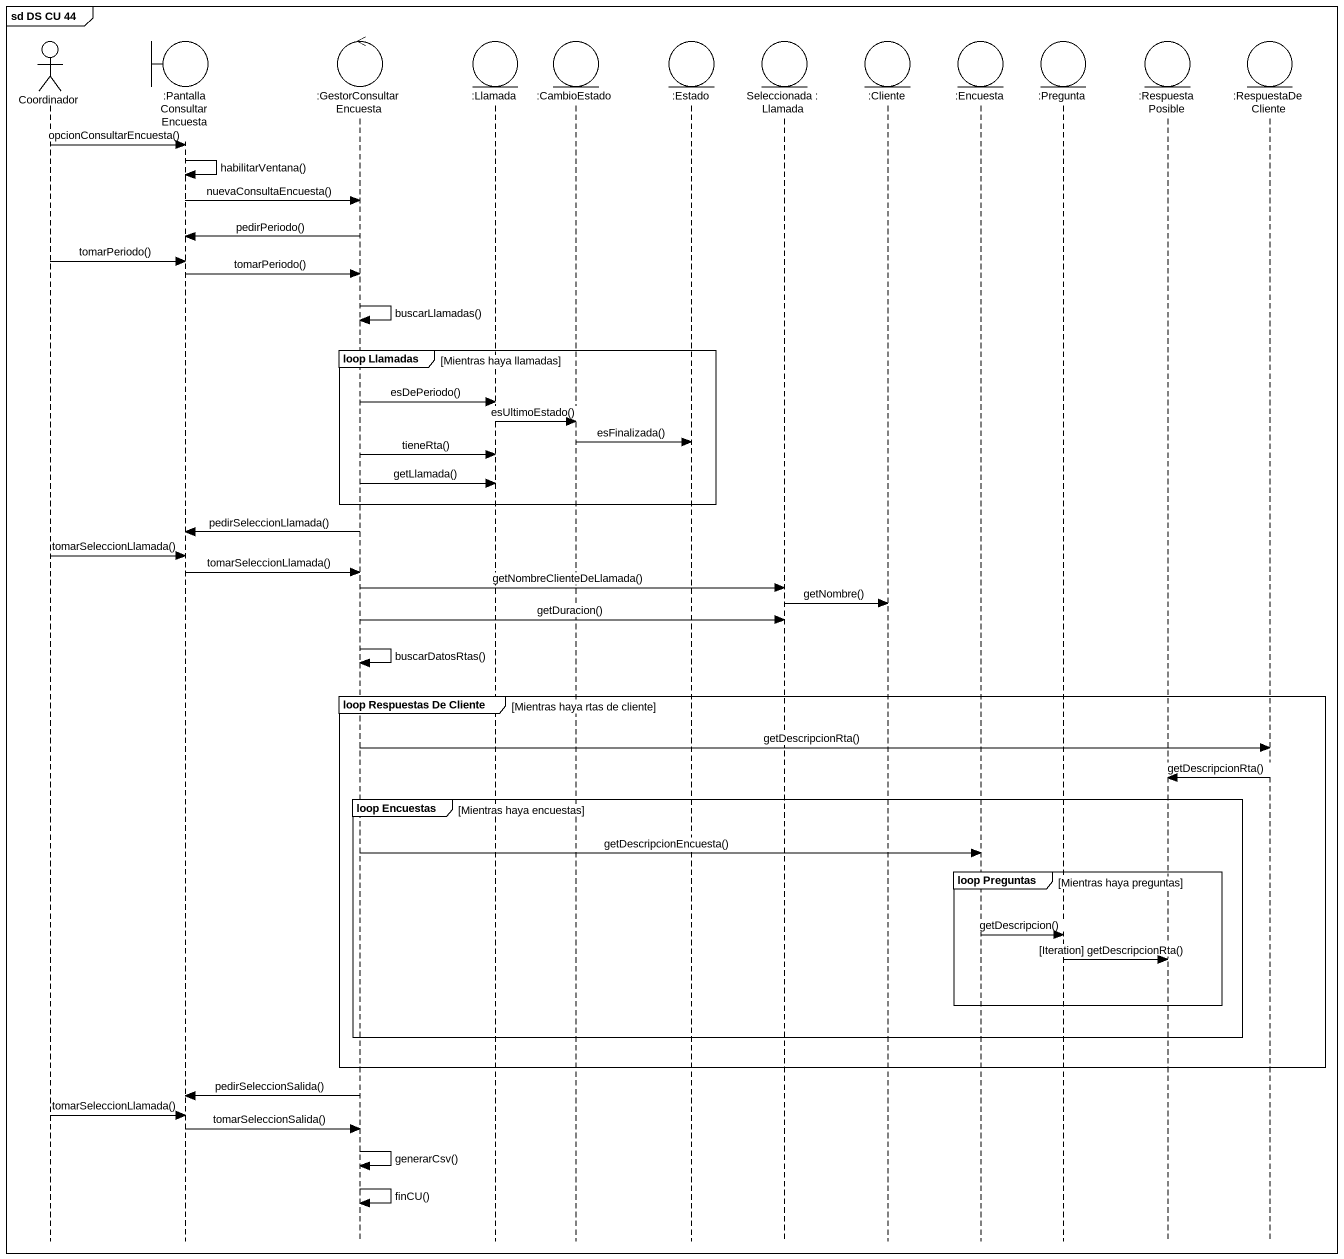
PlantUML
@startuml
mainframe sd DS CU 44
hide footbox
actor Coordinador
boundary ":PantallaConsultarEncuesta" as PantallaConsultarEncuesta
control ":GestorConsultarEncuesta" as GestorConsultarEncuesta
entity ":Llamada" as Llamada
entity ":CambioEstado" as CambioEstado
entity ":Estado" as Estado
entity "Seleccionada : Llamada" as Seleccionada
entity ":Cliente" as Cliente
entity ":Encuesta" as Encuesta
entity ":Pregunta" as Pregunta
entity ":RespuestaPosible" as RespuestaPosible
entity ":RespuestaDeCliente" as RespuestaDeCliente

Coordinador -> PantallaConsultarEncuesta : opcionConsultarEncuesta()
PantallaConsultarEncuesta -> PantallaConsultarEncuesta : habilitarVentana()
PantallaConsultarEncuesta -> GestorConsultarEncuesta : nuevaConsultaEncuesta()
GestorConsultarEncuesta -> PantallaConsultarEncuesta : pedirPeriodo()
Coordinador -> PantallaConsultarEncuesta : tomarPeriodo()
PantallaConsultarEncuesta -> GestorConsultarEncuesta : tomarPeriodo()
GestorConsultarEncuesta -> GestorConsultarEncuesta : buscarLlamadas()
group loop Llamadas [Mientras haya llamadas]
  GestorConsultarEncuesta -> Llamada : esDePeriodo()
  Llamada -> CambioEstado : esUltimoEstado()
  CambioEstado -> Estado : esFinalizada()
  GestorConsultarEncuesta -> Llamada : tieneRta()
  GestorConsultarEncuesta -> Llamada : getLlamada()
end
GestorConsultarEncuesta -> PantallaConsultarEncuesta : pedirSeleccionLlamada()
Coordinador -> PantallaConsultarEncuesta : tomarSeleccionLlamada()
PantallaConsultarEncuesta -> GestorConsultarEncuesta : tomarSeleccionLlamada()
GestorConsultarEncuesta -> Seleccionada : getNombreClienteDeLlamada()
Seleccionada -> Cliente : getNombre()
GestorConsultarEncuesta -> Seleccionada : getDuracion()
GestorConsultarEncuesta -> GestorConsultarEncuesta : buscarDatosRtas()
group loop Respuestas De Cliente [Mientras haya rtas de cliente]
  GestorConsultarEncuesta -> RespuestaDeCliente : getDescripcionRta()
  RespuestaDeCliente -> RespuestaPosible : getDescripcionRta()
  group loop Encuestas [Mientras haya encuestas]
    GestorConsultarEncuesta -> Encuesta : getDescripcionEncuesta()
    group loop Preguntas [Mientras haya preguntas]
      Encuesta -> Pregunta : getDescripcion()
      Pregunta -> RespuestaPosible : [Iteration] getDescripcionRta()
    end
  end
end
GestorConsultarEncuesta -> PantallaConsultarEncuesta : pedirSeleccionSalida()
Coordinador -> PantallaConsultarEncuesta : tomarSeleccionLlamada()
PantallaConsultarEncuesta -> GestorConsultarEncuesta : tomarSeleccionSalida()
GestorConsultarEncuesta -> GestorConsultarEncuesta : generarCsv()
GestorConsultarEncuesta -> GestorConsultarEncuesta : finCU()
@enduml
